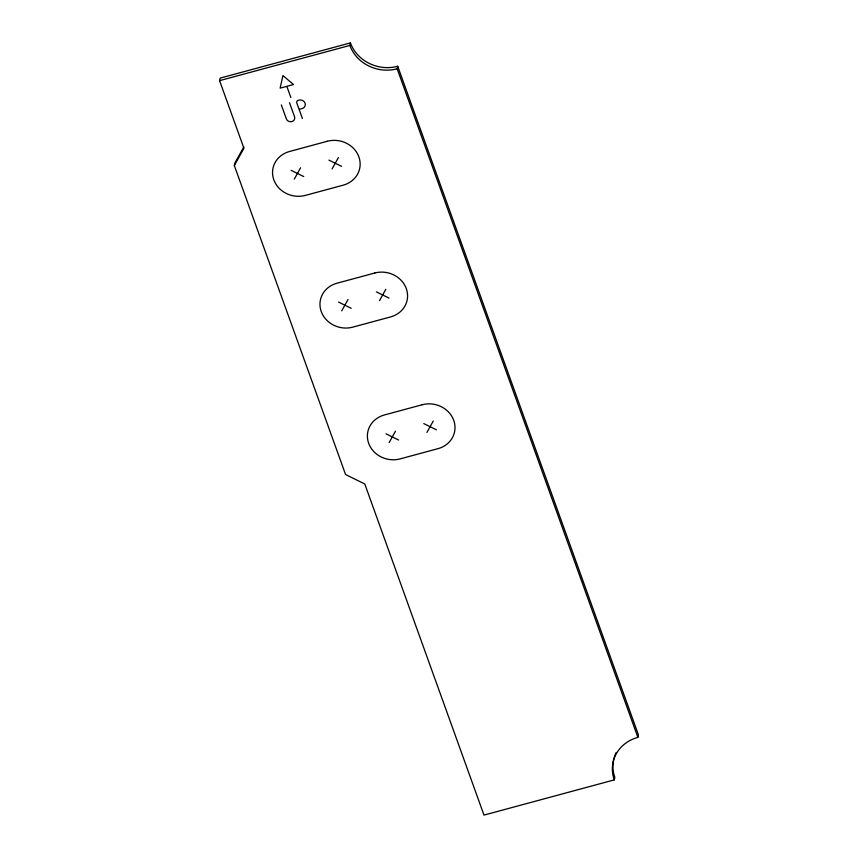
<?xml version="1.0" encoding="UTF-8"?>
<svg xmlns="http://www.w3.org/2000/svg" width="858" height="858" viewBox="0 0 858 858"><rect width="100%" height="100%" fill="white"/><g stroke="black" fill="none" stroke-linecap="round" stroke-linejoin="round"><path stroke-width="1.29" d="M234.331 165.551L243.919 148.262L219.573 80.652L220.131 78.11L350.429 42.9A37.516 34.138 12.5 0 0 397.726 66.259L638.427 734.834L637.869 737.376A37.516 34.138 12.5 0 0 614.285 779.89L483.987 815.1L364.789 484.009L345.56 474.506L234.331 165.551L234.888 163.02L243.833 146.879M219.573 80.652L349.871 45.431L350.429 42.9M637.869 737.376L397.168 68.79L397.726 66.259M614.285 779.89L614.843 777.348A37.516 34.138 12.5 0 1 616.226 752.423M294.294 179.107L300.59 167.771M332.1 168.897L338.384 157.561M341.731 310.853L348.016 299.517M379.526 300.632L385.81 289.296M389.157 442.589L395.441 431.252M426.952 432.378L433.247 421.042M286.347 86.465L280.126 88.149L282.936 75.568L293.511 84.534L286.819 86.336L290.851 97.522M299.581 109.277L302.016 108.612A4.826 4.387 12.5 0 0 305.051 103.153A4.826 4.387 12.5 0 0 298.97 100.15L298.284 100.332A2.349 2.134 12.5 0 0 296.804 102.992L302.391 118.501M328.936 160.114L341.548 166.345M291.13 170.334L303.743 176.555M376.362 291.849L388.974 298.08M338.567 302.07L351.179 308.301M423.798 423.595L436.411 429.826M385.993 433.805L398.605 440.036M289.5 102.713L294.53 116.667A4.322 3.936 12.5 0 1 291.806 121.568A4.322 3.936 12.5 0 1 286.358 118.876L281.327 104.923M397.168 68.79A37.516 34.138 12.5 0 1 349.871 45.431M327.338 141.27L289.532 151.491A25.011 22.758 12.5 0 0 273.82 179.826A25.011 22.758 12.5 0 0 305.351 195.399L343.146 185.189A25.011 22.758 12.5 0 0 358.869 156.842A25.011 22.758 12.5 0 0 327.338 141.27M374.764 273.016L336.969 283.226A25.011 22.758 12.5 0 0 321.246 311.572A25.011 22.758 12.5 0 0 352.777 327.145L390.572 316.924A25.011 22.758 12.5 0 0 406.295 288.578A25.011 22.758 12.5 0 0 374.764 273.016M422.2 404.751L384.395 414.972A25.011 22.758 12.5 0 0 368.672 443.307A25.011 22.758 12.5 0 0 400.203 458.88L438.009 448.659A25.011 22.758 12.5 0 0 453.721 420.323A25.011 22.758 12.5 0 0 422.2 404.751"/></g></svg>
